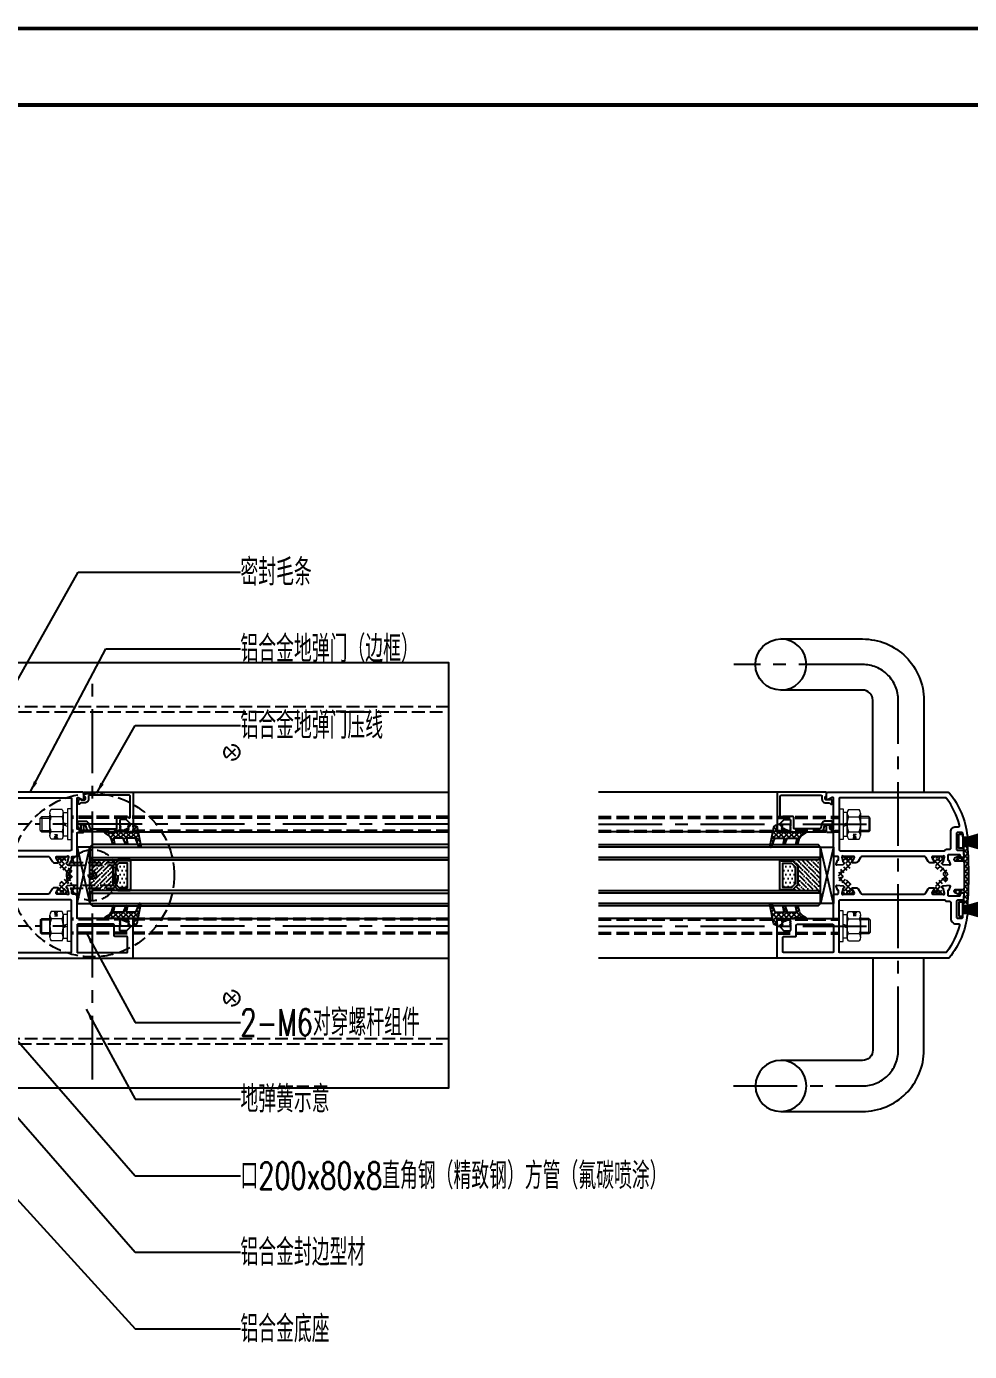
# Model space of a CAD drawing. Extents: x -160106 to 966792, y -663931 to 1550022.
# Drawn here: x -48078 to -47709, y -86083 to -85564 of the extents above; entities that cross this region are included whole.
import ezdxf
from ezdxf.enums import TextEntityAlignment as Align
from ezdxf.xclip import XClip

# ---------------------------------------------------------------- set-up
doc = ezdxf.new("R2010")
doc.units = 0
doc.linetypes.add('ZN-CENTER', pattern=[2, 1.25, -0.25, 0.25, -0.25])
doc.linetypes.add('ZN-DASH', pattern=[0.35, 0.25, -0.1])
for name, color, linetype in [('!ZN1-填充-8', 8, 'Continuous'), ('!ZN1-文字-7', 7, 'Continuous'), ('!ZN1-标注-173', 173, 'Continuous'), ('!ZN3-不锈钢板幕墙-7', 7, 'Continuous'), ('!ZN3-玻璃幕墙-4', 4, 'Continuous'), ('!ZN4-辅助材料-1', 1, 'Continuous'), ('!ZN4-配件-11', 11, 'Continuous'), ('!ZN5-铝材投影-112', 112, 'Continuous'), ('!ZN5-铝材断面-6', 6, 'Continuous'), ('!ZN6-虚线-8', 8, 'ZN-DASH'), ('!ZN6-轴线-1', 1, 'ZN-CENTER'), ('0-cxFrame', 155, 'Continuous'), ('11紧固件', 11, 'Continuous'), ('TEXT', 7, 'Continuous')]:
    doc.layers.add(name, color=color, linetype=linetype)
doc.layers.add('0-cxText', color=131, linetype='Continuous', lineweight=25)
doc.styles.add('cx_tuming', font='simhei.ttf')
doc.styles.add('cx_tuqian1', font='')
doc.styles.add('ZN-字体1', font='romans.shx', dxfattribs={"width": 0.7, "bigfont": 'chinese.shx'})
doc.styles.add('ZNDimTStyle', font='ROMANS.shx', dxfattribs={"width": 0.7, "bigfont": 'CHINESE.shx'})
doc.styles.add('ZNTextStyle', font='ROMANS.shx', dxfattribs={"width": 0.7, "bigfont": 'CHINESE.shx'})
doc.styles.add('ZY-STYLE', font='ROMANS.shx', dxfattribs={"width": 0.7, "bigfont": 'CHINESE.shx'})
doc.styles.add('黑体', font='simhei.ttf', dxfattribs={"height": 12})
doc.styles.get('cx_tuqian1').set_extended_font_data('SimSun')
doc.dimstyles.new('ZN机械-3', dxfattribs={"dimscale": 3, "dimtxt": 2.5, "dimasz": 1.5, "dimexe": 1, "dimexo": 2, "dimgap": 0.9, "dimtad": 1, "dimdec": 0, "dimzin": 0, "dimdsep": 46, "dimtxsty": 'ZNDimTStyle', "dimcen": 2.5, "dimdle": 1, "dimclrd": 173, "dimclre": 173, "dimclrt": 7, "dimazin": 2, "dimtfac": 1, "dimtdec": 4, "dimtix": 1, "dimtmove": 2, "dimatfit": 3, "dimfxl": 0, "dimfrac": 2, "dimtolj": 1, "dimtzin": 0, "dimarcsym": 0})
pattern_1 = [(225, (2801.9167, 1209.5892), (-0.6735192, -2.46957043), [3.175, -0.635, 0, -0.635])]
pattern_2 = [(0, (3, 5e-07), (0.79375, 1.5875), [0, -1.5875])]

# ---------------------------------------------------------------- blocks, each defined once
blk = doc.blocks.new('TK22.A2 L(Dragon)')
at = {"layer": '0-cxFrame', "color": 7, "const_width": 0.5}
blk.add_lwpolyline([(0, 0), (-594, 0), (-594, 420), (0, 420)], close=True, dxfattribs=at)
at = {"layer": '0-cxFrame', "const_width": 0.5}
blk.add_lwpolyline([(-80, 10), (-574, 10), (-574, 410), (-80, 410)], close=True, dxfattribs=at)
at = {"style": '黑体', "flags": 4}
blk.add_attdef('图幅', text='', height=3.3, dxfattribs=at).set_placement((-40, 3), align=Align.RIGHT)
at = {"layer": '0-cxText', "flags": 4}
for tag, height, style, p in [('建设单位', 3.5, 'cx_tuming', (-45, 240)), ('项目名称', 3.5, 'cx_tuming', (-45, 210)), ('子项名称', 3.5, 'cx_tuming', (-45, 180)), ('工程编号', 3.3, 'cx_tuqian1', (-35, 165)), ('图名1', 3.5, 'cx_tuming', (-45, 87)), ('图名2', 3.5, 'cx_tuming', (-45, 79)), ('图名3', 3.5, 'cx_tuming', (-45, 71)), ('出图日期', 3.3, 'cx_tuqian1', (-39, 60)), ('专业', 3.3, 'cx_tuqian1', (-55, 52)), ('图号', 3.3, 'cx_tuqian1', (-55, 44)), ('版次', 3.3, 'cx_tuqian1', (-20, 44))]:
    blk.add_attdef(tag, text='', height=height, dxfattribs=dict(at, style=style)).set_placement(p, align=Align.MIDDLE)
at = {"layer": 'Defpoints', "color": 6, "flags": 4}
for tag, height, style, p in [('tufu', 3.3, '黑体', (-12, 12)), ('dwfname', 4, 'cx_tuqian1', (-80, 3))]:
    blk.add_attdef(tag, text='', height=height, dxfattribs=dict(at, style=style)).set_placement(p, align=Align.RIGHT)
blk = doc.blocks.new('毛条003')
at = {"layer": '!ZN4-辅助材料-1'}
for points in [[(-1.5, 0.96), (-8.85, 3.1)], [(-1.5, 0.77), (-8.85, 2.5)], [(-1.5, 0.59), (-8.85, 1.86)], [(-1.5, 0.42), (-8.85, 1.22)], [(-1.5, 0.25), (-8.85, 0.69)], [(-1.5, 0.08), (-8.85, 0.33)], [(-1.5, -0.08), (-8.85, -0.33)], [(-1.5, -0.25), (-8.85, -0.69)], [(-1.5, -0.42), (-8.85, -1.22)], [(-1.5, -0.59), (-8.85, -1.86)], [(-1.5, -0.77), (-8.85, -2.5)], [(-1.5, -0.96), (-8.85, -3.1)]]:
    blk.add_lwpolyline(points, dxfattribs=at)
blk.add_lwpolyline([(0, -2.75), (-1.5, -2.75), (-1.5, 2.75), (0, 2.75)], close=True, dxfattribs=at)
blk = doc.blocks.new('塑料扣件')
at = {"layer": '!ZN1-填充-8', "ltscale": 500}
h = blk.add_hatch(dxfattribs=at)
h.set_pattern_fill('多孔材料', color=8, scale=0.5, angle=180)
h.set_pattern_definition([(225, (-28174.8526, 22083.8614), (1.000001017, -1.000001017), []), (315, (-28174.8526, 22083.8614), (1.000001017, 1.000001017), [])])
edge = h.paths.add_edge_path()
edge.add_arc((170, 0), 168.2, 182.2829, 184.0229)
edge.add_line((2.21, -11.8), (0.41, -11.8))
edge.add_arc((170, 0), 170, 176.0198, 183.9802, ccw=False)
edge.add_line((0.41, 11.8), (2.21, 11.8))
edge.add_arc((170, 0), 168.2, 175.9771, 177.7171)
edge.add_line((1.93, 6.7), (3.57, 6.7))
edge.add_line((3.57, 6.7), (3.57, 7.1))
edge.add_arc((3.87, 7.1), 0.3, 56.3099, 180, ccw=False)
edge.add_line((4.04, 7.35), (5.55, 6.65))
edge.add_arc((5.34, 6.2), 0.5, -90, 65.3764, ccw=False)
edge.add_line((5.34, 5.7), (1.9, 5.7))
edge.add_arc((170, 0), 168.2, 178.058, 181.942)
edge.add_line((1.9, -5.7), (5.34, -5.7))
edge.add_arc((5.34, -6.2), 0.5, -65.3764, 90, ccw=False)
edge.add_line((5.55, -6.65), (4.04, -7.35))
edge.add_arc((3.87, -7.1), 0.3, 180, 303.6901, ccw=False)
edge.add_line((3.57, -7.1), (3.57, -6.7))
edge.add_line((3.57, -6.7), (1.93, -6.7))
at = {"layer": '!ZN1-填充-8', "color": 8, "ltscale": 500}
blk.add_lwpolyline([(1.93, -6.7, 0.007592), (2.21, -11.8), (0.41, -11.8, -0.034748), (0.41, 11.8), (2.21, 11.8, 0.007592), (1.93, 6.7), (3.57, 6.7), (3.57, 7.1, -0.599022), (4.04, 7.35), (5.55, 6.65, -0.805289), (5.34, 5.7), (1.9, 5.7, 0.016949), (1.9, -5.7), (5.34, -5.7, -0.805289), (5.55, -6.65), (4.04, -7.35, -0.599022), (3.57, -7.1), (3.57, -6.7)], format="xyb", close=True, dxfattribs=at)
blk = doc.blocks.new('14.8隔热条2440')
at = {"layer": '!ZN1-填充-8', "ltscale": 500}
h = blk.add_hatch(dxfattribs=at)
h.set_pattern_fill('多孔材料', color=8, scale=0.5, angle=180)
h.set_pattern_definition([(225, (-28183.0622, 22083.859), (1.000001017, -1.000001017), []), (315, (-28183.0622, 22083.859), (1.000001017, 1.000001017), [])])
edge = h.paths.add_edge_path()
edge.add_arc((1, -1.31), 1, 180, 235)
edge.add_line((0.43, -2.13), (2.74, -3.75))
edge.add_arc((2.45, -4.16), 0.5, 0, 55, ccw=False)
edge.add_line((2.95, -4.16), (2.95, -4.53))
edge.add_arc((2.15, -4.53), 0.8, -30, 0, ccw=False)
edge.add_line((2.84, -4.93), (1.83, -6.69))
edge.add_arc((2, -6.79), 0.2, 150, 180)
edge.add_line((1.8, -6.79), (1.8, -7))
edge.add_arc((2.2, -7), 0.4, 180, 270)
edge.add_line((2.2, -7.4), (2.8, -7.4))
edge.add_line((2.8, -7.4), (2.8, -7.3))
edge.add_line((2.8, -7.3), (3.18, -7.3))
edge.add_arc((3.18, -7.1), 0.2, 270, 360)
edge.add_line((3.38, -7.1), (3.38, -6.99))
edge.add_arc((3.18, -6.99), 0.2, 360, 385.0078)
edge.add_arc((3.9, -6.65), 0.6, -25.0078, 205.0078, ccw=False)
edge.add_arc((4.63, -6.99), 0.2, 154.9922, 180)
edge.add_line((4.43, -6.99), (4.43, -7.1))
edge.add_arc((4.62, -7.1), 0.2, 180, 270)
edge.add_line((4.62, -7.3), (5, -7.3))
edge.add_line((5, -7.3), (5, -7.4))
edge.add_line((5, -7.4), (5.6, -7.4))
edge.add_arc((5.6, -7), 0.4, 270, 360)
edge.add_line((6, -7), (6, -6.79))
edge.add_arc((5.8, -6.79), 0.2, 0, 30)
edge.add_line((5.97, -6.69), (4.96, -4.93))
edge.add_arc((5.65, -4.53), 0.8, 180, 210, ccw=False)
edge.add_line((4.85, -4.53), (4.85, -3.55))
edge.add_arc((3.85, -3.55), 1, 0, 55)
edge.add_line((4.42, -2.73), (2.01, -1.05))
edge.add_arc((2.3, -0.64), 0.5, 180, 235, ccw=False)
edge.add_line((1.8, -0.64), (1.8, 0.64))
edge.add_arc((2.3, 0.64), 0.5, 125, 180, ccw=False)
edge.add_line((2.01, 1.05), (4.42, 2.73))
edge.add_arc((3.85, 3.55), 1, 305, 360)
edge.add_line((4.85, 3.55), (4.85, 4.53))
edge.add_arc((5.65, 4.53), 0.8, 150, 180, ccw=False)
edge.add_line((4.96, 4.93), (5.97, 6.69))
edge.add_arc((5.8, 6.79), 0.2, 330, 360)
edge.add_line((6, 6.79), (6, 7))
edge.add_arc((5.6, 7), 0.4, 0, 90)
edge.add_line((5.6, 7.4), (5, 7.4))
edge.add_line((5, 7.4), (5, 7.3))
edge.add_line((5, 7.3), (4.63, 7.3))
edge.add_arc((4.62, 7.1), 0.2, 90, 180)
edge.add_line((4.42, 7.1), (4.43, 6.99))
edge.add_arc((4.63, 6.99), 0.2, 180, 205.0078)
edge.add_arc((3.9, 6.65), 0.6, -205.0078, 25.0078, ccw=False)
edge.add_arc((3.18, 6.99), 0.2, 334.9922, 360)
edge.add_line((3.38, 6.99), (3.38, 7.1))
edge.add_arc((3.18, 7.1), 0.2, 0, 90)
edge.add_line((3.17, 7.3), (2.8, 7.3))
edge.add_line((2.8, 7.3), (2.8, 7.4))
edge.add_line((2.8, 7.4), (2.2, 7.4))
edge.add_arc((2.2, 7), 0.4, 90, 180)
edge.add_line((1.8, 7), (1.8, 6.79))
edge.add_arc((2, 6.79), 0.2, 180, 210)
edge.add_line((1.83, 6.69), (2.84, 4.93))
edge.add_arc((2.15, 4.53), 0.8, 0, 30, ccw=False)
edge.add_line((2.95, 4.53), (2.95, 4.16))
edge.add_arc((2.45, 4.16), 0.5, -55, 0, ccw=False)
edge.add_line((2.74, 3.75), (0.43, 2.13))
edge.add_arc((1, 1.31), 1, 125, 180)
edge.add_line((0, 1.31), (0, -1.31))
at = {"layer": '!ZN4-辅助材料-1'}
for centre in [(3.9, 6.65), (3.9, -6.65)]:
    blk.add_circle(centre, 0.6, dxfattribs=at)
at = {"layer": 'Defpoints', "color": 2, "ltscale": 10, "style": 'ZY-STYLE', "width": 0.7}
blk.add_text('14.8隔热条2440', height=0.5, rotation=270, dxfattribs=at).set_placement((0.73, 1.98))
blk = doc.blocks.new('DTM001')
at = {"layer": '!ZN5-铝材断面-6'}
for points in [[(15.22, 7.9), (15.22, 16.5, -0.414223), (15.52, 16.8), (17.62, 16.8, 0.414223), (17.92, 17.1), (17.92, 19.5, 0.414204), (17.62, 19.8), (17.02, 19.8, 0.414223), (16.72, 19.5), (16.72, 18.3, -0.414223), (16.42, 18), (15.52, 18, -0.414204), (15.22, 18.3), (15.22, 30.2, -0.559451), (15.66, 30.47), (17.49, 29.54, 0.559451), (17.92, 29.81), (17.92, 32, 0.414214), (17.42, 32.5), (-29.73, 32.5, 0.227162), (-30.12, 32.31, 0.141251), (-37.22, 15.36, 0.448618), (-36.72, 14.8), (-35.93, 14.8, 0.414214), (-35.43, 15.3), (-35.43, 16.3, -0.414214), (-34.93, 16.8), (-33.43, 16.8, -0.414214), (-32.93, 16.3), (-32.93, 10.3, -0.414214), (-33.43, 9.8), (-35.19, 9.8, 0.396332), (-35.69, 9.33, 0.00284), (-35.8, 7.43, 0.428957), (-35.3, 6.9), (-35.1, 6.9, 0.399605), (-34.6, 7.38, -0.000226), (-34.59, 7.53, -0.399343), (-34.09, 8), (-29.83, 8, -0.414223), (-29.53, 7.7), (-29.53, 6.2), (-29.59, 6.01), (-29.77, 5.91), (-29.91, 5.84), (-29.99, 5.71), (-30.51, 4.3), (-30.51, 4.11), (-30.39, 3.95), (-30.2, 3.9), (-27.83, 4.11), (-27.7, 4.14), (-27.28, 4.56), (-27.23, 4.75), (-27.37, 4.89), (-27.54, 4.94), (-27.63, 4.99), (-27.68, 5.08), (-28.22, 7.06), (-28.22, 7.1), (-28.23, 7.14), (-28.23, 7.3), (-28.13, 7.52), (-27.91, 7.6), (-27.7, 7.5), (-27.57, 7.4), (-23.63, 7.4), (-23.41, 7.31), (-23.33, 7.1), (-23.33, 6.88), (-23.34, 6.8), (-23.37, 6.72), (-24.3, 5.2), (-24.3, 5), (-24.13, 4.9), (-22.7, 4.9), (-22.5, 4.92), (-22.3, 4.98), (-22.12, 5.08), (-21.97, 5.22), (-21.85, 5.38), (-20.91, 6.92), (-20.78, 7.08), (-20.63, 7.22), (-20.45, 7.32), (-20.26, 7.38), (-20.05, 7.4), (3.74, 7.4), (3.95, 7.38), (4.15, 7.32), (4.33, 7.22), (4.48, 7.08), (4.6, 6.92), (5.55, 5.38), (5.67, 5.22), (5.82, 5.08), (6, 4.98), (6.2, 4.92), (6.4, 4.9), (7.82, 4.9), (8, 5), (8, 5.2), (7.07, 6.72), (7.04, 6.8), (7.02, 6.88), (7.02, 7.1), (7.11, 7.31), (7.33, 7.4), (11.27, 7.4), (11.4, 7.5), (11.61, 7.6), (11.83, 7.51), (11.92, 7.3), (11.92, 7.14), (11.92, 7.1), (11.91, 7.06), (11.38, 5.08), (11.33, 4.99), (11.24, 4.94), (11.07, 4.89), (10.93, 4.75), (10.98, 4.56), (11.35, 4.19), (11.46, 4.11), (13.9, 3.9), (14.09, 3.95), (14.21, 4.1), (14.21, 4.3), (13.69, 5.71), (13.61, 5.84), (13.47, 5.9), (13.29, 6.01), (13.22, 6.2), (13.22, 7.1), (13.31, 7.31), (13.53, 7.4), (14.72, 7.4, 0.414214)], [(12.72, 30.3, -0.414214), (13.02, 30), (13.02, 10.1, -0.414214), (12.52, 9.6), (-28.08, 9.6, -0.298932), (-28.54, 9.9, 0.298932), (-29, 10.2), (-30.23, 10.2, -0.414214), (-30.73, 10.7), (-30.73, 17, 0.414214), (-32.73, 19), (-33.68, 19, -0.49414), (-34.16, 19.63, -0.094832), (-29.05, 30.1, -0.236149), (-28.65, 30.3)], [(-35.93, -14.8), (-36.72, -14.8, 0.448618), (-37.22, -15.36, 0.141251), (-30.12, -32.31, 0.227162), (-29.73, -32.5), (36.72, -32.5, 0.414214), (37.22, -32), (37.22, -17.3, 0.414214), (36.92, -17), (35.52, -17, 0.414214), (35.22, -17.3), (35.22, -18), (35.47, -18), (35.22, -18.7), (35.47, -18.7), (35.22, -19.4), (35.72, -19.4, -0.668179), (36.08, -20.25), (34.62, -21.71, -0.198904), (34.41, -21.8), (32.27, -21.8, -0.414214), (31.97, -21.5), (31.97, -19.4), (32.22, -19.4), (31.97, -18.7), (32.22, -18.7), (31.97, -18), (32.22, -18), (32.22, -17.3, 0.414223), (31.92, -17), (15.52, -17, -0.414214), (15.22, -16.7), (15.22, -7.9, 0.414214), (14.72, -7.4), (13.53, -7.4), (13.31, -7.31), (13.22, -7.1), (13.22, -6.2), (13.29, -6.01), (13.47, -5.9), (13.61, -5.84), (13.69, -5.71), (14.21, -4.3), (14.21, -4.1), (14.09, -3.95), (13.9, -3.9), (11.46, -4.11), (11.35, -4.19), (10.98, -4.56), (10.93, -4.75), (11.07, -4.89), (11.24, -4.94), (11.33, -4.99), (11.38, -5.08), (11.91, -7.06), (11.92, -7.1), (11.92, -7.14), (11.92, -7.3), (11.83, -7.51), (11.61, -7.6), (11.4, -7.5), (11.27, -7.4), (7.33, -7.4), (7.11, -7.31), (7.02, -7.1), (7.02, -6.88), (7.04, -6.8), (7.07, -6.72), (8, -5.2), (8, -5), (7.82, -4.9), (6.4, -4.9), (6.2, -4.92), (6, -4.98), (5.82, -5.08), (5.67, -5.22), (5.55, -5.38), (4.6, -6.92), (4.48, -7.08), (4.33, -7.22), (4.15, -7.32), (3.95, -7.38), (3.74, -7.4), (-20.05, -7.4), (-20.26, -7.38), (-20.45, -7.32), (-20.63, -7.22), (-20.78, -7.08), (-20.91, -6.92), (-21.85, -5.38), (-21.97, -5.22), (-22.12, -5.08), (-22.3, -4.98), (-22.5, -4.92), (-22.7, -4.9), (-24.13, -4.9), (-24.3, -5), (-24.3, -5.2), (-23.37, -6.72), (-23.34, -6.8), (-23.33, -6.88), (-23.33, -7.1), (-23.41, -7.31), (-23.63, -7.4), (-27.57, -7.4), (-27.7, -7.5), (-27.91, -7.6), (-28.13, -7.52), (-28.23, -7.3), (-28.23, -7.14), (-28.22, -7.1), (-28.22, -7.06), (-27.68, -5.08), (-27.63, -4.99), (-27.54, -4.94), (-27.37, -4.89), (-27.23, -4.75), (-27.28, -4.56), (-27.7, -4.14), (-27.83, -4.11), (-30.2, -3.9), (-30.39, -3.95), (-30.51, -4.11), (-30.51, -4.3), (-29.99, -5.71), (-29.91, -5.84), (-29.77, -5.91), (-29.59, -6.01), (-29.53, -6.2), (-29.53, -7.7, -0.414223), (-29.83, -8), (-34.09, -8, -0.399343), (-34.59, -7.53, -0.000226), (-34.6, -7.38, 0.399605), (-35.1, -6.9), (-35.3, -6.9, 0.428957), (-35.8, -7.43, 0.00284), (-35.69, -9.33, 0.396332), (-35.19, -9.8), (-33.43, -9.8, -0.414214), (-32.93, -10.3), (-32.93, -16.3, -0.414214), (-33.43, -16.8), (-34.93, -16.8, -0.414214), (-35.43, -16.3), (-35.43, -15.3, 0.414214)], [(12.72, -30.3, 0.414214), (13.02, -30), (13.02, -10.1, 0.414214), (12.52, -9.6), (-28.08, -9.6, 0.298932), (-28.54, -9.9, -0.298932), (-29, -10.2), (-30.23, -10.2, 0.414214), (-30.73, -10.7), (-30.73, -17, -0.414214), (-32.73, -19), (-33.68, -19, 0.49414), (-34.16, -19.63, 0.094832), (-29.05, -30.1, 0.236149), (-28.65, -30.3)], [(29.47, -19.2), (15.52, -19.2, 0.414214), (15.22, -19.5), (15.22, -30, 0.414214), (15.52, -30.3), (34.72, -30.3, 0.414214), (35.02, -30), (35.02, -24.3, 0.414214), (34.72, -24), (30.07, -24, -0.414214), (29.77, -23.7), (29.77, -19.5, 0.414214)]]:
    blk.add_lwpolyline(points, format="xyb", close=True, dxfattribs=at)
at = {"ltscale": 20}
blk.add_blockref('14.8隔热条2440', (-29.57, 0), dxfattribs=at)
at = {"ltscale": 20, "xscale": -1}
blk.add_blockref('14.8隔热条2440', (13.25, 0), dxfattribs=at)
blk = doc.blocks.new('DTM004')
at = {"layer": '!ZN5-铝材断面-6'}
blk.add_lwpolyline([(-7.86, 5.26), (-7.86, 5.69, 0.338321), (-8.23, 6.17, -0.338321), (-8.45, 6.46), (-8.45, 7.45, -0.414214), (-8.15, 7.75), (10.55, 7.75, -0.414214), (10.85, 7.45), (10.85, -7.55, -0.414214), (10.65, -7.75), (9.15, -7.75, -0.414204), (8.85, -7.45), (8.85, -6.75), (9.1, -6.75), (8.85, -6.05), (9.1, -6.05), (8.85, -5.35), (9.35, -5.35, 0.668179), (9.7, -4.5), (8.24, -3.04, 0.198904), (8.03, -2.95), (5.9, -2.95, 0.414214), (5.6, -3.25), (5.6, -5.35), (5.85, -5.35), (5.6, -6.05), (5.85, -6.05), (5.6, -6.75), (5.85, -6.75), (5.85, -7.55, -0.414223), (5.65, -7.75), (-6.28, -7.75, -0.339454), (-7.25, -7.01), (-7.79, -4.97, 0.339454), (-8.08, -4.75), (-9.75, -4.75, 0.618034), (-9.91, -5.07, -0.162278), (-9.85, -5.25), (-9.85, -6.2, -0.668179), (-10.36, -6.41), (-10.56, -6.22, -0.198912), (-10.85, -5.51), (-10.85, -4.05, -0.414214), (-10.35, -3.55), (-8.08, -3.55, -0.339454), (-6.64, -4.66), (-6.19, -6.33, 0.339454), (-5.9, -6.55), (4.2, -6.55, 0.414214), (4.4, -6.35), (4.4, -2.05, -0.414214), (4.7, -1.75), (8.54, -1.75, -0.198904), (8.75, -1.84), (9.14, -2.23, 0.668167), (9.65, -2.02), (9.65, 6.25, 0.414214), (9.35, 6.55), (-6.36, 6.55, 0.451416), (-6.66, 6.21), (-6.66, 5.06, -0.414214), (-8.16, 3.56), (-9.58, 3.56, 0.198912), (-9.8, 3.47), (-10.14, 3.13, -0.668179), (-10.65, 3.34), (-10.65, 4.1, -0.198912), (-10.36, 4.81), (-10.16, 5, -0.339454), (-9.92, 5.03), (-9.52, 4.8, 0.131652), (-9.37, 4.76), (-8.36, 4.76, 0.414214)], format="xyb", close=True, dxfattribs=at)
blk = doc.blocks.new('塞入式胶条01')
at = {"layer": '!ZN1-填充-8', "ltscale": 500}
h = blk.add_hatch(dxfattribs=at)
h.set_pattern_fill('多孔材料', color=8, scale=0.5, angle=180)
h.set_pattern_definition([(225, (-28131.8375, 22100.859), (1.000001017, -1.000001017), []), (315, (-28131.8375, 22100.859), (1.000001017, 1.000001017), [])])
edge = h.paths.add_edge_path()
edge.add_line((1.24, -1.71), (2.66, 5.51))
edge.add_arc((2.27, 5.59), 0.4, 348, 518.516)
edge.add_line((1.9, 5.74), (0.62, 2.49))
edge.add_line((0.62, 2.49), (-2.98, 2.49))
edge.add_line((-2.98, 2.49), (-2.55, 4.52))
edge.add_arc((-2.94, 4.6), 0.4, 348, 518.9636)
edge.add_line((-3.31, 4.74), (-4.18, 2.49))
edge.add_line((-4.18, 2.49), (-7.98, 2.49))
edge.add_line((-7.98, 2.49), (-7.55, 4.52))
edge.add_arc((-7.94, 4.6), 0.4, 348, 523.6105)
edge.add_arc((-7.94, 4.6), 0.4, 163.5568, 163.6105, ccw=False)
edge.add_line((-8.32, 4.71), (-8.83, 2.99))
edge.add_arc((-11.71, 3.84), 3, 301.4688, 343.5568, ccw=False)
edge.add_line((-10.14, 1.28), (-11.32, 0.56))
edge.add_arc((-11.17, 0.3), 0.3, 121.4688, 270)
edge.add_arc((-8.6, -11.52), 11.8, 59.9871, 102.5564, ccw=False)
edge.add_line((-2.7, -1.3), (-2.7, 0))
edge.add_line((-2.7, 0), (0, 0))
edge.add_line((0, 0), (-0.26, -2.5))
edge.add_line((-0.26, -2.5), (0.26, -2.5))
edge.add_arc((0.26, -1.5), 1, 270, 348)
at = {"layer": '!ZN4-辅助材料-1'}
blk.add_lwpolyline([(1.24, -1.71), (2.66, 5.51, 0.920482), (1.9, 5.74), (0.62, 2.49), (-2.98, 2.49), (-2.55, 4.52, 0.924096), (-3.31, 4.74), (-4.18, 2.49), (-7.98, 2.49), (-7.55, 4.52, 0.962409), (-8.32, 4.71, -0.000234), (-8.32, 4.71), (-8.83, 2.99, -0.185736), (-10.14, 1.28), (-11.32, 0.56, 0.757195), (-11.17, 0, -0.18791), (-2.7, -1.3), (-2.7, 0), (0, 0), (-0.26, -2.5), (0.26, -2.5, 0.354119)], format="xyb", close=True, dxfattribs=at)
blk = doc.blocks.new('*U986')
at = {"layer": '!ZN1-填充-8'}
h = blk.add_hatch(dxfattribs=at)
h.set_pattern_fill('ANSI36', color=256, scale=0.4, angle=180, style=0)
h.set_pattern_definition(pattern_1)
h.paths.add_polyline_path([(0, 5), (0, 19), (1, 18), (11, 18), (11, 17.75), (9, 15.75), (9, 8.25), (11, 6.25), (11, 6), (1, 6)])
h = blk.add_hatch(dxfattribs=at)
h.set_pattern_fill('DOTS', color=8, style=0)
h.set_pattern_definition(pattern_2)
h.paths.add_polyline_path([(10, 15.34), (10, 8.66), (11.41, 7.25), (14.8, 7.25), (14.8, 16.75), (11.41, 16.75)])
for points in [[(15.75, 18), (11, 18), (11, 17.75), (15.75, 17.75)], [(15.75, 6.25), (11, 6.25), (11, 6), (15.75, 6)]]:
    blk.add_hatch(color=256, dxfattribs=at).paths.add_polyline_path(points)
for p, q in [((0, 23), (87, 23)), ((0, 19), (87, 19)), ((0, 5), (87, 5)), ((0, 1), (87, 1))]:
    blk.add_line(p, q, dxfattribs=at)
at = {"layer": '!ZN3-玻璃幕墙-4'}
for points in [[(87, 24), (1, 24), (0, 23), (0, 19), (1, 18), (87, 18)], [(87, 6), (1, 6), (0, 5), (0, 1), (1, 0), (87, 0)]]:
    blk.add_lwpolyline(points, dxfattribs=at)
at = {"layer": '!ZN4-辅助材料-1'}
for points in [[(0, 5), (0, 19), (1, 18), (11, 18), (11, 17.75), (9, 15.75), (9, 8.25), (9, 8.25), (11, 6.25), (11, 6), (1, 6), (0, 5)], [(9, 15.75), (9, 8.25), (11, 6.25), (16, 6.25), (16, 17.75), (11, 17.75)], [(10, 15.34), (10, 8.66), (11.41, 7.25), (14.8, 7.25), (14.8, 16.75), (11.41, 16.75)], [(15.75, 18), (11, 18), (11, 17.75), (15.75, 17.75)], [(15.75, 6.25), (11, 6.25), (11, 6), (15.75, 6)]]:
    blk.add_lwpolyline(points, close=True, dxfattribs=at)
blk.add_lwpolyline([(15.4, 17.75), (15.4, 17.65), (11.04, 17.65), (9.1, 15.71), (9.1, 8.29), (11.04, 6.35), (15.4, 6.35), (15.4, 6.25), (15.4, 6.35)], dxfattribs=at)
at = {"layer": 'Defpoints', "color": 250}
for p in [(0, 24), (0, 18), (0, 6), (9, 6), (0, 0)]:
    blk.add_point(p, dxfattribs=at)
blk = doc.blocks.new('20180312.10002664')
at = {"layer": '11紧固件', "lineweight": 9}
for p, q in [((-4.33, 5.2), (4.33, 5.2)), ((-3.62, 5.2), (0, 5.2)), ((3.63, 5.2), (-3.62, 5.2)), ((-5.77, 0.5), (-5.77, 4.7)), ((-4.33, 0), (4.33, 0)), ((-4.33, 0), (4.33, 0)), ((-2.89, 0.5), (-2.89, 4.7)), ((2.89, 0.5), (2.89, 4.7)), ((5.77, 0.5), (5.77, 4.7))]:
    blk.add_line(p, q, dxfattribs=at)
for centre, radius, start, end in [((-4.33, 2.87), 2.33, 51.7868, 128.2132), ((0, -3.38), 8.58, 70.3471, 109.6529), ((4.33, 2.87), 2.33, 51.7868, 128.2132), ((-4.33, 2.33), 2.33, 231.7868, 308.2132), ((0, 8.58), 8.58, 250.3471, 289.6529), ((4.33, 2.33), 2.33, 231.7868, 308.2132)]:
    blk.add_arc(centre, radius, start, end, dxfattribs=at)
at = {"layer": 'TEXT', "linetype": 'ByBlock', "lineweight": 9, "style": 'ZN-字体1', "width": 0.7}
blk.add_text('M6', height=1.2, dxfattribs=at).set_placement((4.81, 2.9), align=Align.MIDDLE)
blk = doc.blocks.new('*U979')
at = {"layer": '!ZN4-配件-11', "color": 11, "linetype": 'ByBlock', "lineweight": 9}
for p, q in [((-12.2, 2.46), (-11.66, 3)), ((-12.2, -2.46), (-12.2, 2.46)), ((-11.66, 3), (-8.4, 3)), ((-11.66, 3), (-11.66, -3)), ((-1.6, 0), (-3.2, 0.58)), ((-12.2, -2.46), (-11.66, -3)), ((-11.66, -3), (-8.4, -3)), ((-1.6, -0.83), (-3.2, -0.25))]:
    blk.add_line(p, q, dxfattribs=at)
at = {"layer": '!ZN4-配件-11', "color": 8, "linetype": 'ByBlock', "lineweight": 9}
for p, q in [((-12.2, 2.46), (-8.4, 2.46)), ((-12.2, -2.46), (-8.4, -2.46))]:
    blk.add_line(p, q, dxfattribs=at)
at = {"layer": '!ZN4-配件-11', "color": 11, "linetype": 'ByBlock', "lineweight": 9}
for points in [[(-1.6, 6), (-1.6, -6), (0, -6), (0, 6)], [(-3.2, -4.62), (-3.2, 4.62), (-1.6, 4.62), (-1.6, -4.62)]]:
    blk.add_lwpolyline(points, close=True, dxfattribs=at)
at = {"layer": '!ZN6-虚线-8', "linetype": 'ZN-DASH', "ltscale": 20}
for p, q in [((94.2, 3), (0, 3)), ((94.2, 2.46), (0, 2.46)), ((94.2, -2.46), (0, -2.46)), ((94.2, -3), (0, -3))]:
    blk.add_line(p, q, dxfattribs=at)
at = {"layer": '!ZN6-轴线-1', "linetype": 'ZN-CENTER', "ltscale": 20}
blk.add_line((94.2, 0), (-14.2, 0), dxfattribs=at)
at = {"layer": '!ZN3-玻璃幕墙-4', "extrusion": (0, 0, -1), "zscale": -1, "rotation": 270}
blk.add_blockref('20180312.10002664', (3.2, 0), dxfattribs=at)
blk = doc.blocks.new('*U980')
at = {"layer": '!ZN3-不锈钢板幕墙-7'}
for points in [[(-20, 65), (-20, 101, 0.414214), (-24, 105), (-55.97, 105, -1), (-55.97, 125), (-24, 125, -0.414214), (0, 101), (0, 65)], [(-20, 0), (-20, -36, -0.414214), (-24, -40), (-55.97, -40, 1), (-55.97, -60), (-24, -60, 0.414214), (0, -36), (0, 0)]]:
    blk.add_lwpolyline(points, format="xyb", dxfattribs=at)
for centre in [(-55.97, 115), (-55.97, -50)]:
    blk.add_arc(centre, 10, 270, 90, dxfattribs=at)
at = {"layer": '!ZN6-轴线-1', "color": 1, "linetype": 'ZN-CENTER', "ltscale": 20}
blk.add_lwpolyline([(-74.55, -50), (-24, -50, 0.414214), (-10, -36), (-10, 101, 0.414214), (-24, 115), (-74.43, 115)], format="xyb", dxfattribs=at)
blk = doc.blocks.new('*U984')
at = {"layer": '!ZN1-填充-8'}
h = blk.add_hatch(dxfattribs=at)
h.set_pattern_fill('ANSI36', color=256, scale=0.4, angle=180, style=0)
h.set_pattern_definition(pattern_1)
h.paths.add_polyline_path([(0, 5), (0, 19), (1, 18), (11, 18), (11, 17.75), (9, 15.75), (9, 8.25), (11, 6.25), (11, 6), (1, 6)])
h = blk.add_hatch(dxfattribs=at)
h.set_pattern_fill('DOTS', color=8, style=0)
h.set_pattern_definition(pattern_2)
h.paths.add_polyline_path([(10, 15.34), (10, 8.66), (11.41, 7.25), (14.8, 7.25), (14.8, 16.75), (11.41, 16.75)])
for points in [[(15.75, 18), (11, 18), (11, 17.75), (15.75, 17.75)], [(15.75, 6.25), (11, 6.25), (11, 6), (15.75, 6)]]:
    blk.add_hatch(color=256, dxfattribs=at).paths.add_polyline_path(points)
for p, q in [((0, 23), (140.55, 23)), ((0, 19), (140.55, 19)), ((0, 5), (140.55, 5)), ((0, 1), (140.55, 1))]:
    blk.add_line(p, q, dxfattribs=at)
at = {"layer": '!ZN3-玻璃幕墙-4'}
for points in [[(140.55, 24), (1, 24), (0, 23), (0, 19), (1, 18), (140.55, 18)], [(140.55, 6), (1, 6), (0, 5), (0, 1), (1, 0), (140.55, 0)]]:
    blk.add_lwpolyline(points, dxfattribs=at)
at = {"layer": '!ZN4-辅助材料-1'}
for points in [[(0, 5), (0, 19), (1, 18), (11, 18), (11, 17.75), (9, 15.75), (9, 8.25), (9, 8.25), (11, 6.25), (11, 6), (1, 6), (0, 5)], [(9, 15.75), (9, 8.25), (11, 6.25), (16, 6.25), (16, 17.75), (11, 17.75)], [(10, 15.34), (10, 8.66), (11.41, 7.25), (14.8, 7.25), (14.8, 16.75), (11.41, 16.75)], [(15.75, 18), (11, 18), (11, 17.75), (15.75, 17.75)], [(15.75, 6.25), (11, 6.25), (11, 6), (15.75, 6)]]:
    blk.add_lwpolyline(points, close=True, dxfattribs=at)
blk.add_lwpolyline([(15.4, 17.75), (15.4, 17.65), (11.04, 17.65), (9.1, 15.71), (9.1, 8.29), (11.04, 6.35), (15.4, 6.35), (15.4, 6.25), (15.4, 6.35)], dxfattribs=at)
at = {"layer": 'Defpoints', "color": 250}
for p in [(0, 24), (0, 18), (0, 6), (9, 6), (0, 0)]:
    blk.add_point(p, dxfattribs=at)
blk = doc.blocks.new('地弹簧示意03')
at = {"layer": '!ZN1-填充-8', "linetype": 'ZN-DASH', "ltscale": 20}
for p, q in [((116.37, 46), (120.61, 50.24)), ((116.37, 50.24), (120.61, 46)), ((244.18, 46), (239.93, 50.24)), ((244.18, 50.24), (239.93, 46)), ((38.92, 20), (0, 20)), ((55.24, 5), (72.56, 5)), ((62.84, -1.06), (64.96, 1.06)), ((62.84, 1.06), (64.96, -1.06)), ((55.24, -5), (72.56, -5)), ((38.92, -20), (0, -20)), ((116.37, -46), (120.61, -50.24)), ((116.37, -50.24), (120.61, -46)), ((244.18, -46), (239.93, -50.24)), ((244.18, -50.24), (239.93, -46))]:
    blk.add_line(p, q, dxfattribs=at)
blk.add_lwpolyline([(0, -66), (289.5, -66), (289.5, 66), (0, 66)], close=True, dxfattribs=at)
for points in [[(0, 64), (289.5, 64)], [(289.5, -64), (0, -64)]]:
    blk.add_lwpolyline(points, dxfattribs=at)
blk.add_lwpolyline([(71.96, -4), (55.83, -4, -0.234436), (55.83, 4), (71.96, 4, -0.234436)], format="xyb", close=True, dxfattribs=at)
for centre, radius in [((118.49, 48.12), 3), ((242.06, 48.12), 3), ((63.9, 0), 32), ((63.9, 0), 10), ((63.9, 0), 1.5), ((118.49, -48.12), 3), ((242.06, -48.12), 3)]:
    blk.add_circle(centre, radius, dxfattribs=at)
at = {"layer": '!ZN6-轴线-1', "color": 1, "linetype": 'ZN-CENTER', "ltscale": 20}
blk.add_line((63.9, -80), (63.9, 80), dxfattribs=at)
blk = doc.blocks.new('*U982')
at = {"layer": '!ZN4-配件-11', "color": 11, "linetype": 'ByBlock', "lineweight": 9}
for p, q in [((-12.2, 2.46), (-11.66, 3)), ((-12.2, -2.46), (-12.2, 2.46)), ((-11.66, 3), (-8.4, 3)), ((-11.66, 3), (-11.66, -3)), ((-1.6, 0), (-3.2, 0.58)), ((-12.2, -2.46), (-11.66, -3)), ((-11.66, -3), (-8.4, -3)), ((-1.6, -0.83), (-3.2, -0.25))]:
    blk.add_line(p, q, dxfattribs=at)
at = {"layer": '!ZN4-配件-11', "color": 8, "linetype": 'ByBlock', "lineweight": 9}
for p, q in [((-12.2, 2.46), (-8.4, 2.46)), ((-12.2, -2.46), (-8.4, -2.46))]:
    blk.add_line(p, q, dxfattribs=at)
at = {"layer": '!ZN4-配件-11', "color": 11, "linetype": 'ByBlock', "lineweight": 9}
for points in [[(-1.6, 6), (-1.6, -6), (0, -6), (0, 6)], [(-3.2, -4.62), (-3.2, 4.62), (-1.6, 4.62), (-1.6, -4.62)]]:
    blk.add_lwpolyline(points, close=True, dxfattribs=at)
at = {"layer": '!ZN6-虚线-8', "linetype": 'ZN-DASH', "ltscale": 20}
for p, q in [((147.75, 3), (0, 3)), ((147.75, 2.46), (0, 2.46)), ((147.75, -2.46), (0, -2.46)), ((147.75, -3), (0, -3))]:
    blk.add_line(p, q, dxfattribs=at)
at = {"layer": '!ZN6-轴线-1', "linetype": 'ZN-CENTER', "ltscale": 20}
blk.add_line((147.75, 0), (-14.2, 0), dxfattribs=at)
at = {"layer": '!ZN3-玻璃幕墙-4', "extrusion": (0, 0, -1), "zscale": -1, "rotation": 270}
blk.add_blockref('20180312.10002664', (3.2, 0), dxfattribs=at)
blk = doc.blocks.new('*U983')
at = {"layer": '!ZN4-配件-11', "color": 11, "linetype": 'ByBlock', "lineweight": 9}
for p, q in [((-12.2, 2.46), (-11.66, 3)), ((-12.2, -2.46), (-12.2, 2.46)), ((-11.66, 3), (-8.4, 3)), ((-11.66, 3), (-11.66, -3)), ((-1.6, 0), (-3.2, 0.58)), ((-12.2, -2.46), (-11.66, -3)), ((-11.66, -3), (-8.4, -3)), ((-1.6, -0.83), (-3.2, -0.25))]:
    blk.add_line(p, q, dxfattribs=at)
at = {"layer": '!ZN4-配件-11', "color": 8, "linetype": 'ByBlock', "lineweight": 9}
for p, q in [((-12.2, 2.46), (-8.4, 2.46)), ((-12.2, -2.46), (-8.4, -2.46))]:
    blk.add_line(p, q, dxfattribs=at)
at = {"layer": '!ZN4-配件-11', "color": 11, "linetype": 'ByBlock', "lineweight": 9}
for points in [[(-1.6, 6), (-1.6, -6), (0, -6), (0, 6)], [(-3.2, -4.62), (-3.2, 4.62), (-1.6, 4.62), (-1.6, -4.62)]]:
    blk.add_lwpolyline(points, close=True, dxfattribs=at)
at = {"layer": '!ZN6-虚线-8', "linetype": 'ZN-DASH', "ltscale": 20}
for p, q in [((147.75, 3), (0, 3)), ((147.75, 2.46), (0, 2.46)), ((147.75, -2.46), (0, -2.46)), ((147.75, -3), (0, -3))]:
    blk.add_line(p, q, dxfattribs=at)
at = {"layer": '!ZN6-轴线-1', "linetype": 'ZN-CENTER', "ltscale": 20}
blk.add_line((147.75, 0), (-14.2, 0), dxfattribs=at)
at = {"layer": '!ZN3-玻璃幕墙-4', "extrusion": (0, 0, -1), "zscale": -1, "rotation": 270}
blk.add_blockref('20180312.10002664', (3.2, 0), dxfattribs=at)
blk = doc.blocks.new('20250911173917', base_point=(58371.56, -166296.54))
at = {"color": 4, "linetype": 'ZN-DASH', "ltscale": 30, "const_width": 3, "elevation": 0}
blk.add_lwpolyline([(58227.1, -166196.54), (55011.32, -166196.54)], dxfattribs=at)
blk = doc.blocks.new('20250910150331')
at = {"layer": '!ZN1-填充-8', "ltscale": 40}
blk.add_blockref('20250911173917', (719.84, 0), dxfattribs=at)

msp = doc.modelspace()

# ---------------------------------------------------------------- linework, layer by layer
at = {"layer": '!ZN4-辅助材料-1'}
for points in [[(-48057.98, -85907.75), (-48052.98, -85907.75), (-48052.98, -85885.75), (-48057.98, -85885.75), (-48057.98, -85907.75), (-48052.98, -85885.75), (-48057.98, -85885.75), (-48052.98, -85907.75)], [(-47761.83, -85907.75), (-47766.83, -85907.75), (-47766.83, -85885.75), (-47761.83, -85885.75), (-47761.83, -85907.75), (-47766.83, -85885.75), (-47761.83, -85885.75), (-47766.83, -85907.75)]]:
    msp.add_lwpolyline(points, dxfattribs=at)
at = {"layer": '!ZN5-铝材投影-112'}
for p, q in [((-48036.48, -85864.25), (-47912.43, -85864.25)), ((-47783.33, -85864.25), (-47853.83, -85864.25)), ((-48034.14, -85879.75), (-47912.43, -85879.75)), ((-47785.66, -85879.75), (-47853.83, -85879.75)), ((-48034.14, -85913.75), (-47912.43, -85913.75)), ((-47785.66, -85913.75), (-47853.83, -85913.75)), ((-48036.48, -85929.25), (-47912.43, -85929.25)), ((-47783.33, -85929.25), (-47853.83, -85929.25))]:
    msp.add_line(p, q, dxfattribs=at)

# ---------------------------------------------------------------- block references
at = {"layer": '!ZN3-玻璃幕墙-4'}
msp.add_blockref('*U984', (-48052.98, -85908.75), dxfattribs=at)
at = {"layer": '!ZN3-玻璃幕墙-4', "xscale": -1}
msp.add_blockref('*U986', (-47766.83, -85908.75), dxfattribs=at)
at = {"ltscale": 200}
ref = msp.add_blockref('20250910150331', (-45948.86, -86135.54), dxfattribs=at)
XClip(ref).set_block_clipping_path([(-44.1965398989, -536.4070034617), (1092.7044166299, 445.7765599565)])
at = {"ltscale": 20}
for name, p in [('*U980', (-47726.42, -85929.25)), ('DTM001', (-48073.2, -85896.75)), ('DTM004', (-48046.83, -85872)), ('*U982', (-48060.18, -85876.8)), ('塞入式胶条01', (-48035.71, -85913.75))]:
    msp.add_blockref(name, p, dxfattribs=at)
ref = msp.add_blockref('地弹簧示意03', (-48115.87, -85896.75), dxfattribs=at)
XClip(ref).set_block_clipping_path([(-4.8274686826, -83.2108445175), (203.4461239828, 83.1583916819)])
at = {"ltscale": 20, "xscale": -1}
for name, p in [('DTM001', (-47746.6, -85896.75)), ('DTM004', (-47772.98, -85872)), ('*U979', (-47759.63, -85876.8)), ('塑料扣件', (-47708.83, -85896.76)), ('塞入式胶条01', (-47784.09, -85913.75)), ('毛条003', (-47712.68, -85910.08))]:
    msp.add_blockref(name, p, dxfattribs=at)
at = {"ltscale": 20, "xscale": -1, "rotation": 180}
for name, p in [('塞入式胶条01', (-48035.71, -85879.75)), ('*U983', (-48060.18, -85916.7))]:
    msp.add_blockref(name, p, dxfattribs=at)
at = {"ltscale": 20, "rotation": 180}
for name, p in [('塞入式胶条01', (-47784.09, -85879.75)), ('毛条003', (-47712.68, -85883.43)), ('*U979', (-47759.63, -85916.7))]:
    msp.add_blockref(name, p, dxfattribs=at)
at = {"layer": '0-cxFrame', "xscale": 3, "yscale": 3, "zscale": 3}
msp.add_blockref('TK22.A2 L(Dragon)', (-46984.71, -86825.19), dxfattribs=at)

# ---------------------------------------------------------------- texts
at = {"layer": '!ZN1-文字-7', "ltscale": 20, "style": 'ZNTextStyle', "width": 0.7}
for s, p in [('密封毛条', (-47994.02, -85778.08)), ('铝合金地弹门（边框）', (-47994.02, -85808.08)), ('铝合金地弹门压线', (-47994.02, -85838.08)), ('2-M6对穿螺杆组件', (-47994.02, -85954.39)), ('地弹簧示意', (-47994.02, -85984.39)), ('口200x80x8直角钢（精致钢）方管（氟碳喷涂）', (-47994.02, -86014.39)), ('铝合金封边型材', (-47994.02, -86044.39)), ('铝合金底座', (-47994.02, -86074.39))]:
    msp.add_text(s, height=10.5, dxfattribs=at).set_placement(p, align=Align.MIDDLE_LEFT)

# ---------------------------------------------------------------- leaders
at = {"layer": '!ZN1-标注-173'}
for points in [[(-48115.87, -85881.59), (-48057.53, -85778.08), (-47994.02, -85778.08)], [(-48076.35, -85864.25), (-48046.69, -85808.08), (-47994.02, -85808.08)], [(-48050.43, -85864.79), (-48035.24, -85838.08), (-47994.02, -85838.08)], [(-48054.37, -85919.16), (-48035.24, -85954.39), (-47994.02, -85954.39)], [(-48115.98, -85921.88), (-48035.24, -86014.39), (-47994.02, -86014.39)], [(-48150.38, -85947.92), (-48035.24, -86074.39), (-47994.02, -86074.39)], [(-48115.98, -85951.88), (-48035.24, -86044.39), (-47994.02, -86044.39)], [(-48054.37, -85949.16), (-48035.24, -85984.39), (-47994.02, -85984.39)]]:
    msp.add_leader(points, dimstyle='ZN机械-3', dxfattribs=at)

doc.saveas('drawing.dxf')
